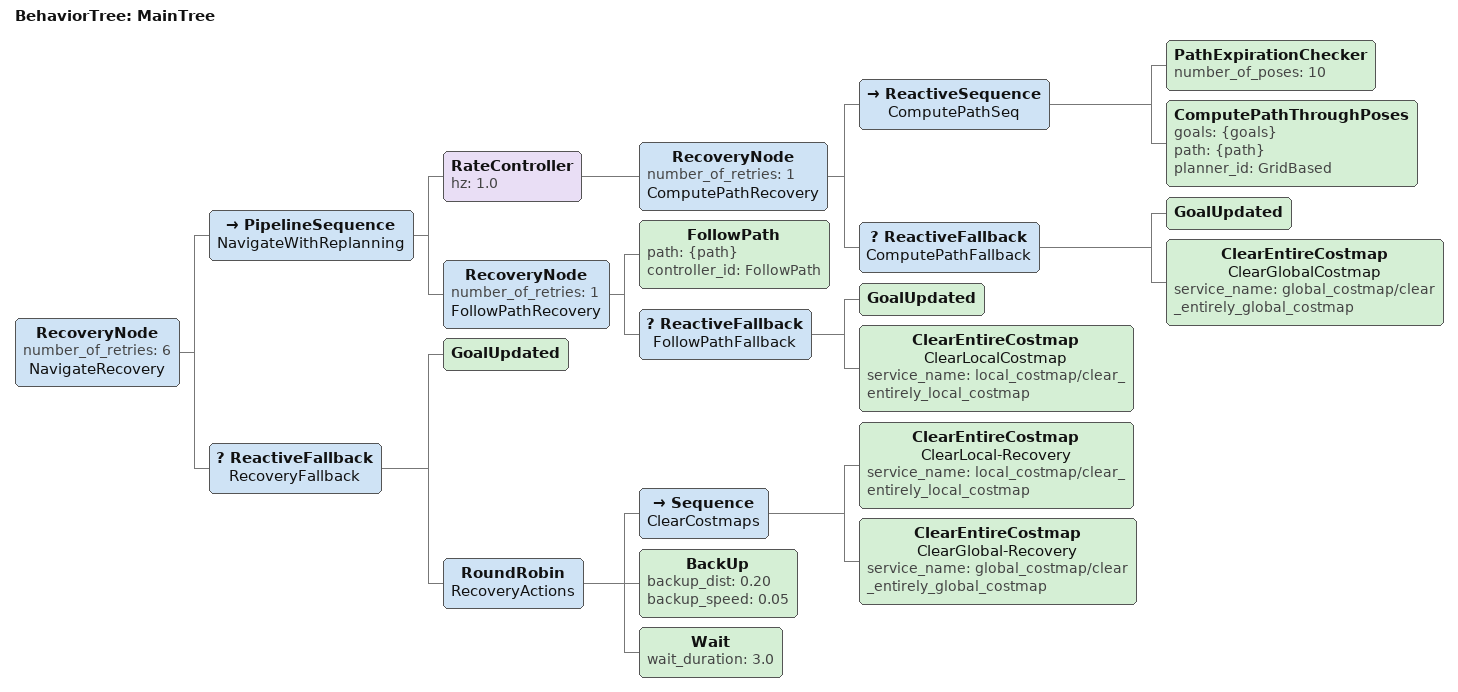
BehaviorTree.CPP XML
<!--
  车辆竞赛导航行为树 (Nav2 BTCPP_format="4")
  适用：NavigateThroughPoses 动作服务器

  流程：
    1. 以 1Hz 重规划全局路径（RateController）
    2. 跟踪路径（FollowPath）
    3. 若规划或跟踪失败：清代价地图 → 后退 → 等待（轮询恢复）
-->
<root BTCPP_format="4" main_tree_to_execute="MainTree">
  <BehaviorTree ID="MainTree">
    <RecoveryNode number_of_retries="6" name="NavigateRecovery">

      <!-- ── 主导航管线 ─────────────────────────────────────────── -->
      <PipelineSequence name="NavigateWithReplanning">

        <!-- 全局路径重规划（1Hz，路径失效或目标更新时触发） -->
        <RateController hz="1.0">
          <RecoveryNode number_of_retries="1" name="ComputePathRecovery">
            <ReactiveSequence name="ComputePathSeq">
              <PathExpirationChecker number_of_poses="10"/>
              <ComputePathThroughPoses
                goals="{goals}"
                path="{path}"
                planner_id="GridBased"/>
            </ReactiveSequence>
            <!-- 规划失败：清全局代价地图后重试 -->
            <ReactiveFallback name="ComputePathFallback">
              <GoalUpdated/>
              <ClearEntireCostmap
                name="ClearGlobalCostmap"
                service_name="global_costmap/clear_entirely_global_costmap"/>
            </ReactiveFallback>
          </RecoveryNode>
        </RateController>

        <!-- 路径跟踪（Controller Server 执行） -->
        <RecoveryNode number_of_retries="1" name="FollowPathRecovery">
          <FollowPath path="{path}" controller_id="FollowPath"/>
          <!-- 跟踪失败：清局部代价地图后重试 -->
          <ReactiveFallback name="FollowPathFallback">
            <GoalUpdated/>
            <ClearEntireCostmap
              name="ClearLocalCostmap"
              service_name="local_costmap/clear_entirely_local_costmap"/>
          </ReactiveFallback>
        </RecoveryNode>

      </PipelineSequence>

      <!-- ── 全局恢复行为（代价地图清除 → 后退 → 等待） ────────── -->
      <ReactiveFallback name="RecoveryFallback">
        <GoalUpdated/>
        <RoundRobin name="RecoveryActions">
          <!-- 第1轮：清空双层代价地图 -->
          <Sequence name="ClearCostmaps">
            <ClearEntireCostmap
              name="ClearLocal-Recovery"
              service_name="local_costmap/clear_entirely_local_costmap"/>
            <ClearEntireCostmap
              name="ClearGlobal-Recovery"
              service_name="global_costmap/clear_entirely_global_costmap"/>
          </Sequence>
          <!-- 第2轮：原地后退（Ackermann 低速倒车） -->
          <BackUp backup_dist="0.20" backup_speed="0.05"/>
          <!-- 第3轮：原地等待 3 秒 -->
          <Wait wait_duration="3.0"/>
        </RoundRobin>
      </ReactiveFallback>

    </RecoveryNode>
  </BehaviorTree>
</root>
